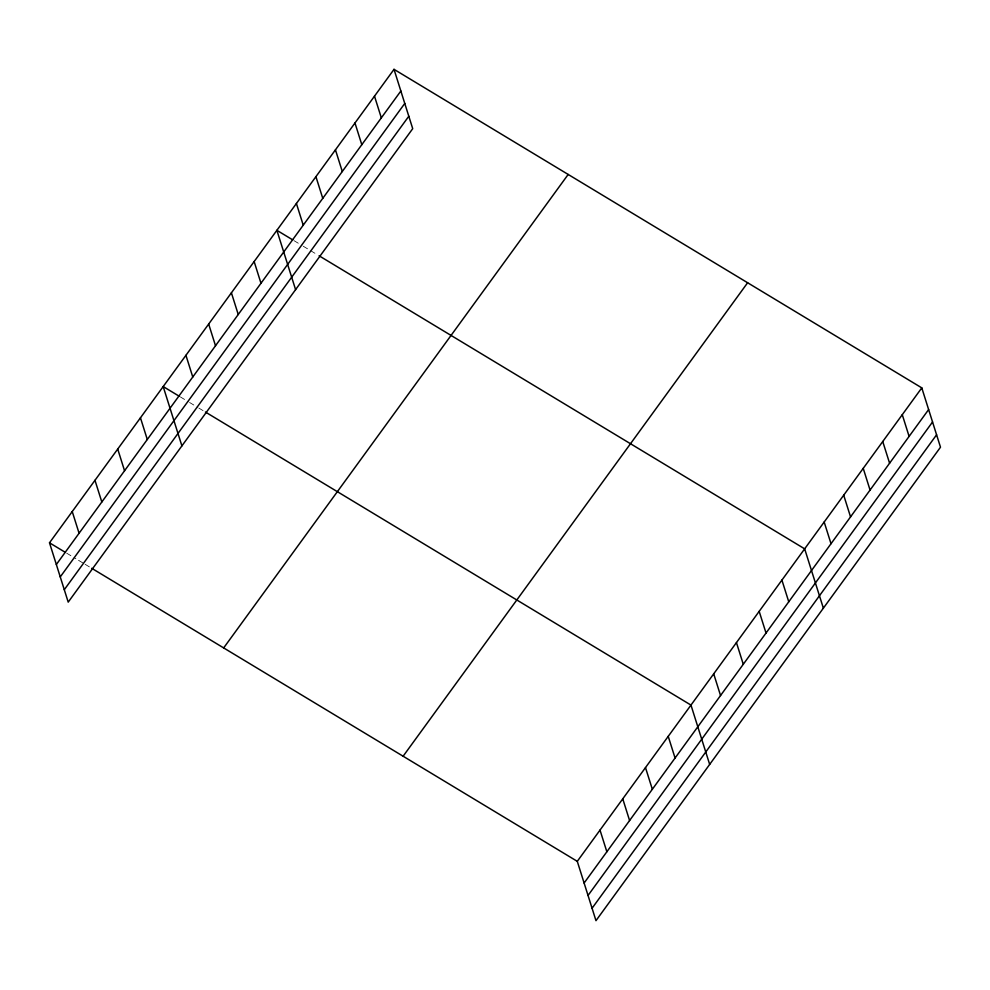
<?xml version="1.0" encoding="UTF-8"?>
<svg xmlns="http://www.w3.org/2000/svg" width="990" height="990" viewBox="0 0 990 990"><rect width="100%" height="100%" fill="white"/><g stroke="black" fill="none" stroke-linecap="round" stroke-linejoin="round"><path stroke-width="0.74" stroke-dasharray="4.95 3.71" d="M294.03 240.669L301.95 245.446M303.274 246.238L317.778 254.999M180.341 396.903L188.261 401.693M189.585 402.485L197.493 407.261M198.817 408.053L204.088 411.246M66.652 553.15L75.883 558.731M78.532 560.315L83.803 563.508M85.128 564.3L90.399 567.493"/><path stroke-width="1.49" d="M394.02 69.337L412.719 128.663L68.211 602.13L49.5 542.805L394.02 69.337L921.789 387.87L940.5 447.195L595.98 920.663L577.281 861.337L91.724 568.285M56.343 564.498L400.851 91.018M60.254 576.91L404.774 103.443M64.288 589.706L408.808 116.238M223.666 647.918L568.186 174.45M403.116 756.224L747.623 282.756M577.281 861.337L921.789 387.87M584.112 883.03L928.632 409.563M588.035 895.455L932.543 421.988M592.07 908.251L936.59 434.783M292.718 239.865L276.878 230.311L295.589 289.637M319.102 255.791L804.66 548.844L823.371 608.182M179.029 396.111L163.189 386.558L181.9 445.884M205.413 412.038L690.971 705.09L709.669 764.429M49.5 542.805L65.328 552.358M902.274 414.699L909.105 436.392M882.746 441.528L889.589 463.221M863.231 468.357L870.062 490.05M843.703 495.186L850.546 516.879M824.175 522.015L831.018 543.708M781.914 580.103L788.758 601.796M759.182 611.35L766.025 633.043M736.449 642.597L743.28 664.29M713.703 673.843L720.547 695.537M668.225 736.337L675.069 758.031M645.492 767.596L652.336 789.277M622.76 798.843L629.591 820.537M374.492 96.166L381.336 117.859M600.014 830.09L606.858 851.784M354.977 122.995L361.808 144.689M335.449 149.824L342.293 171.518M315.921 176.653L322.765 198.347M296.406 203.482L303.237 225.176M254.145 261.558L260.976 283.251M231.4 292.805L238.244 314.498M208.667 324.064L215.511 345.745M185.934 355.311L192.765 377.004M140.456 417.805L147.287 439.498M117.711 449.052L124.554 470.745M94.978 480.299L101.822 501.992M72.233 511.545L79.076 533.239"/></g></svg>
